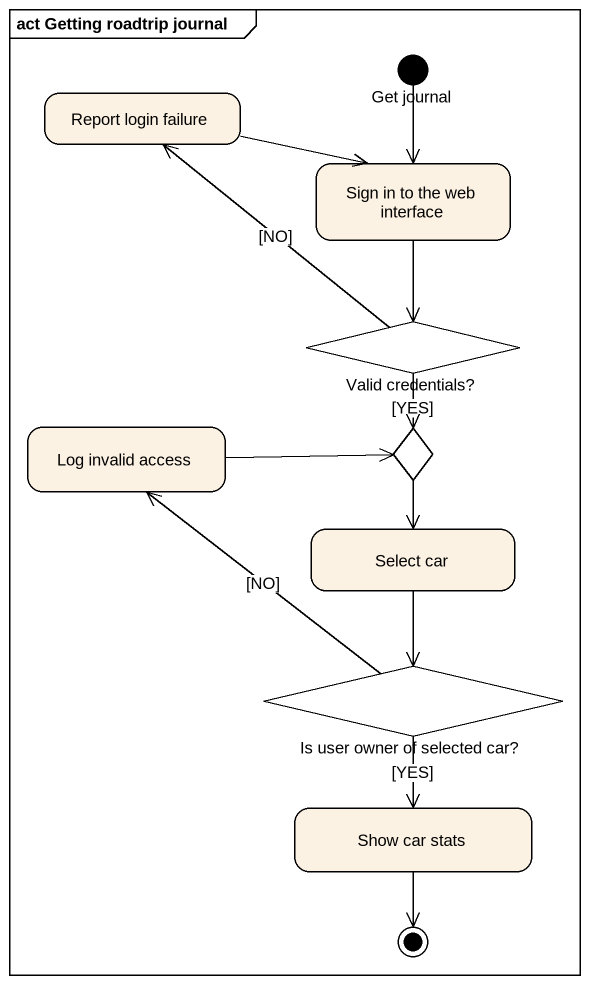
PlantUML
@startuml
mainframe act Getting roadtrip journal
hide empty description
state "Report login failure" as Report_login_failure
state "Get journal" as Get_journal <<start>>
state "Sign in to the web interface" as Sign_in_to_the_web_interface
state "Valid credentials?" as Valid_credentials <<choice>>
state "Log invalid access" as Log_invalid_access
state choice1 <<choice>>
state "Select car" as Select_car
state "Is user owner of selected car?" as Is_user_owner_of_selected <<choice>>
state "Show car stats" as Show_car_stats
Report_login_failure -right-> Sign_in_to_the_web_interface
Get_journal --> Sign_in_to_the_web_interface
Sign_in_to_the_web_interface --> Valid_credentials
Valid_credentials -up-> Report_login_failure : [NO]
Valid_credentials --> choice1 : [YES]
Log_invalid_access -right-> choice1
choice1 --> Select_car
Select_car --> Is_user_owner_of_selected
Is_user_owner_of_selected -up-> Log_invalid_access : [NO]
Is_user_owner_of_selected --> Show_car_stats : [YES]
Show_car_stats --> [*]
@enduml
